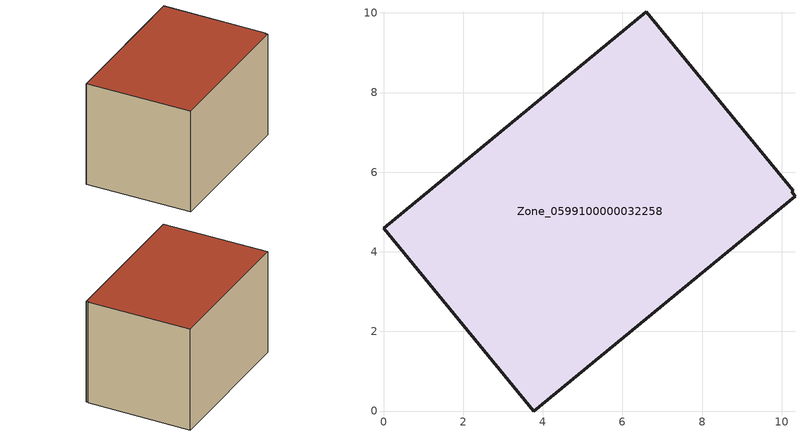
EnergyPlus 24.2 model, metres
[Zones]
Zone_0599100000032258
 floor ground (C_G): 10.29,5.54 10.25,5.5 10.34,5.4 3.77,0 0,4.59 6.61,10.02 z3.1
 wall outside (C_F): 10.29,5.54 6.61,10.02 0,4.59 3.77,0 10.34,5.4 10.25,5.5 10.29,5.54 z3.1:9.02
 roof outside (C_R): 10.25,5.5 10.29,5.54 6.61,10.02 0,4.59 3.77,0 10.34,5.4 z9.02
[BUILDING]
Pand.0599100000032258: North Axis=0; Terrain=City; Loads Convergence Tolerance Value=0.04; Temperature Convergence Tolerance Value=0.4; Solar Distribution=FullExterior; Maximum Number of Warmup Days=25; Minimum Number of Warmup Days=1
[Site:Location]
Rotterdam.The.Hague.AP_ZH_NLD Design_Conditions: Latitude=51.96; Longitude=4.45; Time Zone=1; Elevation=-4.5
[SITE:GROUNDTEMPERATURE:BUILDINGSURFACE]
18, 18, 18, 18, 18, 18, 18, 18, 18, 18, 18, 18
[MATERIAL] Thermal Absorptance=0.9; Solar Absorptance=0.7; Visible Absorptance=0.7
Name | Roughness | Thickness | Conductivity | Density | Specific Heat
G.TI.1946-1964 | MediumSmooth | 0.15 | 1 | 540 | 1210
F.TI.1946-1964 | Rough | 0.3 | 0.857143 | 1920 | 840
R.TI.1946-1964 | MediumRough | 0.2 | 0.277778 | 1500 | 1000
[CONSTRUCTION]
C_G: G.TI.1946-1964
C_F: F.TI.1946-1964
C_R: R.TI.1946-1964
[ZONE]
Zone_0599100000032258: Type=1; Multiplier=1; Ceiling Height=Autocalculate; Volume=Autocalculate; Floor Area=autocalculate; Part of Total Floor Area=Yes
[ZONEINFILTRATION:DESIGNFLOWRATE]
Infil_Zone_0599100000032258: Zone or ZoneList or Space or SpaceList=Zone_0599100000032258; Schedule=AlwaysOn; Design Flow Rate Calculation Method=Flow/Area; Flow Rate per Floor Area=0.003; Constant Term Coefficient=1; Temperature Term Coefficient=0; Velocity Term Coefficient=0; Velocity Squared Term Coefficient=0
[HVACTEMPLATE:ZONE:IDEALLOADSAIRSYSTEM]
Zone_0599100000032258: Maximum Heating Supply Air Temperature=50; Minimum Cooling Supply Air Temperature=13; Maximum Heating Supply Air Humidity Ratio=0.0156; Minimum Cooling Supply Air Humidity Ratio=0.0077; Heating Limit=NoLimit; Cooling Limit=NoLimit; Dehumidification Control Type=ConstantSensibleHeatRatio; Cooling Sensible Heat Ratio=0.7; Dehumidification Setpoint=60; Humidification Control Type=None; Humidification Setpoint=30; Outdoor Air Method=None; Outdoor Air Flow Rate per Person=0.00944; Outdoor Air Flow Rate per Zone Floor Area=0; Outdoor Air Flow Rate per Zone=0; Demand Controlled Ventilation Type=None; Outdoor Air Economizer Type=NoEconomizer; Heat Recovery Type=None; Sensible Heat Recovery Effectiveness=0.7; Latent Heat Recovery Effectiveness=0.65
[ZONECONTROL:THERMOSTAT]
ThermostatControl_Zone_0599100000032258: Zone or ZoneList=Zone_0599100000032258; Control Type Schedule=DualSetpointControlType; Control 1=Thermostat_Zone_0599100000032258; Temperature Difference Between Cutout And Setpoint=0
[THERMOSTATSETPOINT:DUALSETPOINT]
Thermostat_Zone_0599100000032258: Heating Setpoint Temperature Schedule=HeatingSetpoint_Zone_0599100000032258; Cooling Setpoint Temperature Schedule=CoolingSetpoint_Zone_0599100000032258
[SCHEDULE:COMPACT]
HeatingSetpoint_Zone_0599100000032258: Through: 12/31, For: AllDays, Until: 24:00, 21
CoolingSetpoint_Zone_0599100000032258: Through: 12/31, For: AllDays, Until: 24:00, 24
DualSetpointControlType: Through: 12/31, For: AllDays, Until: 24:00, 4
AlwaysOn: Through: 12/31, For: AllDays, Until: 24:00, 1
